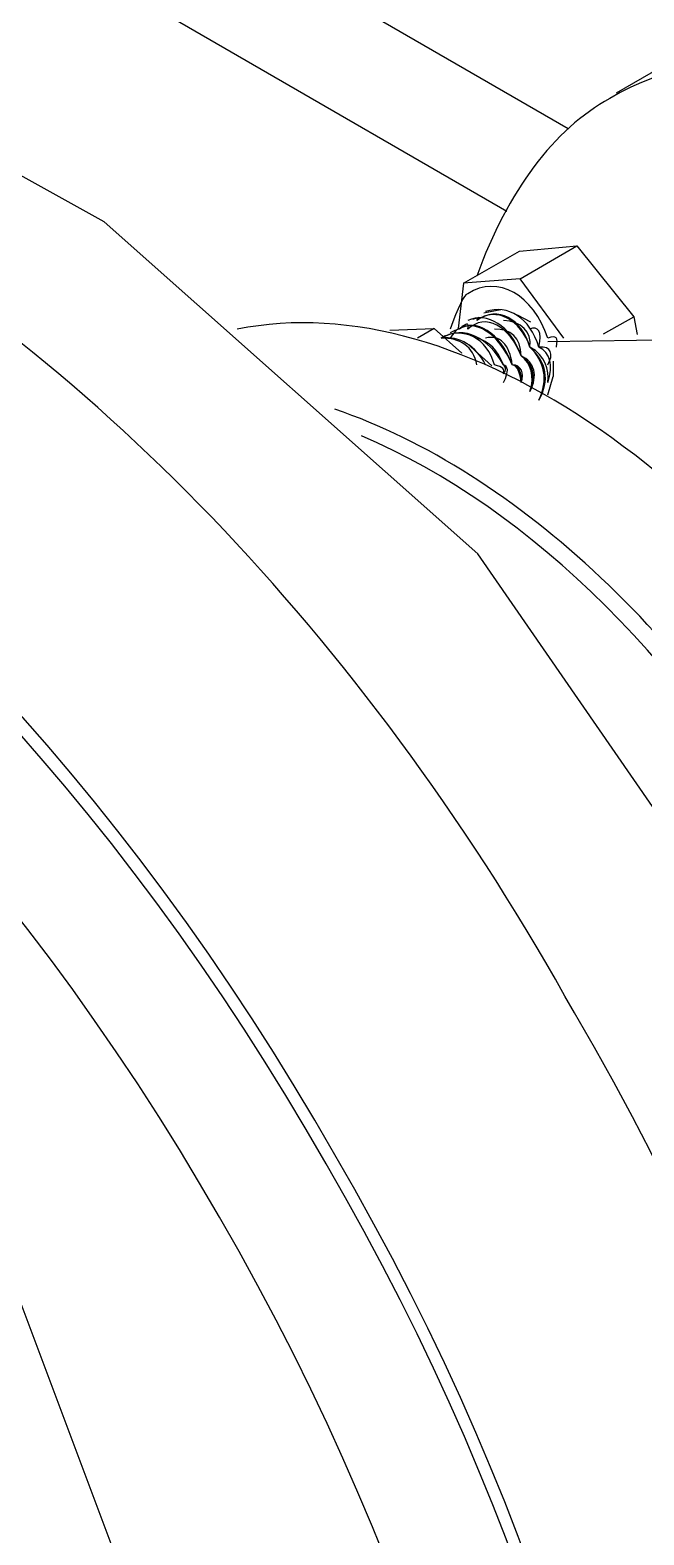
# Model space of a CAD drawing. Header units: inches. Extents: x 0.3 to 33.8, y 15.5 to 37.1.
# Drawn here: x 25.979 to 26.336, y 24.613 to 25.488 of the extents above; entities that cross this region are included whole.
import ezdxf

# ---------------------------------------------------------------- set-up
doc = ezdxf.new("R2010")
doc.units = ezdxf.units.IN
doc.header["$MEASUREMENT"] = 0

# ---------------------------------------------------------------- blocks, each defined once
blk = doc.blocks.new('60298_1')
at = {"transparency": 33554687}
for points in [[(25.79613, 25.71712), (26.29188, 25.43103)], [(25.77444, 25.66135), (26.25625, 25.383)], [(26.2986, 23.87871), (26.41633, 23.97476), (26.49741, 24.09818), (26.54234, 24.23348), (26.55835, 24.37446), (26.52117, 24.65952), (26.41014, 24.93683), (26.23921, 25.18367), (26.0218, 25.37681), (25.89786, 25.44549), (25.76308, 25.49042), (25.619, 25.50281), (25.47182, 25.47389)], [(26.38174, 25.48732), (26.31977, 25.45168)], [(26.23095, 25.34118), (26.26348, 25.35976)], [(26.26348, 25.35976), (26.29704, 25.36286)], [(26.26399, 25.34376), (26.29704, 25.36286)], [(26.29704, 25.36286), (26.3301, 25.32155)], [(26.23095, 25.34118), (26.22785, 25.31484)], [(26.26399, 25.34376), (26.23095, 25.34118)], [(26.2893, 25.30915), (26.26399, 25.34376)], [(26.25057, 25.32517), (26.24282, 25.32361)], [(26.25264, 25.32568), (26.24437, 25.32413)], [(26.24437, 25.32413), (26.24437, 25.32413)], [(26.18808, 25.3138), (26.2139, 25.31484)], [(26.2139, 25.31484), (26.20409, 25.30915)], [(26.2139, 25.31484), (26.22991, 25.30038)], [(26.22836, 25.31535), (26.22836, 25.31535)], [(26.23301, 25.31742), (26.22991, 25.31587)], [(26.23146, 25.3169), (26.23146, 25.3169)], [(26.23301, 25.31794), (26.23301, 25.31794)], [(26.23456, 25.31897), (26.23456, 25.31897)], [(26.23921, 25.32103), (26.23611, 25.32)], [(26.23766, 25.32052), (26.23766, 25.32052)], [(26.23972, 25.32155), (26.23972, 25.32155)], [(26.24127, 25.32258), (26.24127, 25.32258)], [(26.27019, 25.31845), (26.26245, 25.32258)], [(26.31253, 25.31174), (26.3301, 25.32155)], [(26.3301, 25.32155), (26.33216, 25.31122)], [(26.2201, 25.31019), (26.2201, 25.31019)], [(26.22216, 25.31174), (26.22216, 25.31174)], [(26.2263, 25.3138), (26.2232, 25.31225)], [(26.22475, 25.31329), (26.22475, 25.31329)], [(26.22681, 25.3138), (26.22681, 25.3138)], [(26.24747, 25.29315), (26.23301, 25.30606)], [(26.68022, 24.86918), (26.64665, 25.03081), (26.55731, 25.17954), (26.43079, 25.28334), (26.35747, 25.30812), (26.28, 25.30709)], [(26.23043, 25.30038), (26.23043, 25.30038)], [(26.2831, 25.29573), (26.2831, 25.28695)], [(26.28, 25.27611), (26.2831, 25.28695)]]:
    blk.add_lwpolyline(points, dxfattribs=at)
at = {"color": 21, "transparency": 33554687}
blk.add_lwpolyline([(25.67374, 25.54516), (27.47962, 20.73481), (27.65985, 20.73481)], dxfattribs=at)
at = {"transparency": 33554687}
for points, knots in [([(26.83772, 24.74627), (26.88902, 24.85989), (26.86177, 25.03387), (26.77059, 25.19038), (26.64622, 25.4072), (26.44449, 25.52367), (26.31615, 25.44859), (26.2837, 25.43084), (26.25668, 25.39491), (26.23869, 25.3453)], [0, 0, 0, 0, 1, 1, 1, 2, 2, 2, 3, 3, 3, 3]), ([(26.07344, 23.75993), (26.10415, 23.77134), (26.13181, 23.78229), (26.15607, 23.79608), (26.40619, 23.94071), (26.40619, 24.40658), (26.15607, 24.83406), (25.90849, 25.26862), (25.50503, 25.50156), (25.25235, 25.35563), (25.23065, 25.34314), (25.20734, 25.32467), (25.18522, 25.29883)], [0, 0, 0, 0, 1, 1, 1, 2, 2, 2, 3, 3, 3, 4, 4, 4, 4]), ([(26.1509, 23.80641), (26.39647, 23.94955), (26.39647, 24.40896), (26.1509, 24.8289), (25.90569, 25.25902), (25.50783, 25.48872), (25.25752, 25.3453)], [0, 0, 0, 0, 1, 1, 1, 2, 2, 2, 2]), ([(26.2955, 23.87871), (26.54779, 24.02246), (26.54779, 24.48834), (26.2955, 24.91669), (26.17944, 25.12634), (26.01736, 25.29743), (25.84622, 25.39178)], [0, 0, 0, 0, 1, 1, 1, 2, 2, 2, 2]), ([(25.8204, 23.73928), (25.92507, 23.71948), (26.01564, 23.72968), (26.08893, 23.77026), (26.33452, 23.91378), (26.33452, 24.37319), (26.08893, 24.79791), (25.84373, 25.22325), (25.44588, 25.45295), (25.19555, 25.30915), (25.09833, 25.25229), (25.03449, 25.13414), (25.0148, 24.97349)], [0, 0, 0, 0, 1, 1, 1, 2, 2, 2, 3, 3, 3, 4, 4, 4, 4]), ([(26.28517, 25.30399), (26.28589, 25.30982), (26.28535, 25.31079), (26.28, 25.30915), (26.27184, 25.3342), (26.25082, 25.34634), (26.23353, 25.33498), (26.23118, 25.335), (26.22767, 25.32639), (26.2232, 25.31432)], [0, 0, 0, 0, 1, 1, 1, 2, 2, 2, 3, 3, 3, 3]), ([(26.27484, 25.27301), (26.28143, 25.28463), (26.27927, 25.29546), (26.26967, 25.30399), (26.26496, 25.32025), (26.25095, 25.32834), (26.23869, 25.31949)], [0, 0, 0, 0, 1, 1, 1, 2, 2, 2, 2]), ([(26.27484, 25.27301), (26.28048, 25.28494), (26.27826, 25.29536), (26.26967, 25.30399), (26.26416, 25.31979), (26.25015, 25.32788), (26.23869, 25.31949), (26.24056, 25.32235), (26.23971, 25.32165), (26.23869, 25.31949)], [0, 0, 0, 0, 1, 1, 1, 2, 2, 2, 3, 3, 3, 3]), ([(26.28, 25.28334), (26.28356, 25.29342), (26.28138, 25.30078), (26.27484, 25.30399), (26.26961, 25.32117), (26.25692, 25.32879), (26.24385, 25.32465)], [0, 0, 0, 0, 1, 1, 1, 2, 2, 2, 2]), ([(26.57436, 24.59651), (26.62387, 24.7068), (26.59661, 24.88078), (26.50206, 25.03546), (26.39812, 25.22458), (26.2299, 25.34096), (26.09926, 25.31432)], [0, 0, 0, 0, 1, 1, 1, 2, 2, 2, 2]), ([(26.26451, 25.28334), (26.26408, 25.28897), (26.26229, 25.29331), (26.25935, 25.29366), (26.25128, 25.31236), (26.23728, 25.32045), (26.22836, 25.31432), (26.22769, 25.31491), (26.22683, 25.31422), (26.2232, 25.30915)], [0, 0, 0, 0, 1, 1, 1, 2, 2, 2, 3, 3, 3, 3]), ([(26.26967, 25.27817), (26.27254, 25.28709), (26.27024, 25.2944), (26.26451, 25.29883), (26.25772, 25.31608), (26.24371, 25.32416), (26.23353, 25.31432), (26.23413, 25.31863), (26.23327, 25.31794), (26.22836, 25.31432)], [0, 0, 0, 0, 1, 1, 1, 2, 2, 2, 3, 3, 3, 3]), ([(26.26451, 25.28334), (26.26517, 25.28874), (26.26328, 25.29344), (26.25935, 25.29366), (26.25209, 25.31282), (26.23808, 25.32091), (26.22836, 25.31432)], [0, 0, 0, 0, 1, 1, 1, 2, 2, 2, 2]), ([(26.26967, 25.27817), (26.27356, 25.28684), (26.27124, 25.29453), (26.26451, 25.29883), (26.25852, 25.31654), (26.24452, 25.32463), (26.23353, 25.31949)], [0, 0, 0, 0, 1, 1, 1, 2, 2, 2, 2]), ([(26.26967, 25.27817), (26.27439, 25.2873), (26.27243, 25.29513), (26.26451, 25.29883), (26.26421, 25.30936), (26.25842, 25.31497), (26.24902, 25.31432)], [0, 0, 0, 0, 1, 1, 1, 2, 2, 2, 2]), ([(26.28, 25.28334), (26.28083, 25.29102), (26.27887, 25.29884), (26.26967, 25.30399), (26.27065, 25.31308), (26.26486, 25.31868), (26.25418, 25.31949)], [0, 0, 0, 0, 1, 1, 1, 2, 2, 2, 2]), ([(26.28, 25.29366), (26.28356, 25.2999), (26.28218, 25.30455), (26.27484, 25.30399), (26.27725, 25.31309), (26.27391, 25.31661), (26.26967, 25.31432)], [0, 0, 0, 0, 1, 1, 1, 2, 2, 2, 2]), ([(26.25418, 25.2885), (26.255, 25.29092), (26.25427, 25.29232), (26.24902, 25.29366), (26.24485, 25.30865), (26.23083, 25.31673), (26.21804, 25.30915), (26.22154, 25.31136), (26.22092, 25.31091), (26.21804, 25.30915)], [0, 0, 0, 0, 1, 1, 1, 2, 2, 2, 3, 3, 3, 3]), ([(26.25418, 25.2885), (26.25618, 25.29066), (26.25529, 25.29243), (26.25418, 25.29366), (26.24565, 25.30911), (26.23164, 25.31719), (26.21804, 25.30915)], [0, 0, 0, 0, 1, 1, 1, 2, 2, 2, 2]), ([(26.25418, 25.28334), (26.25779, 25.29034), (26.25671, 25.29262), (26.25418, 25.29366), (26.25134, 25.30193), (26.24555, 25.30753), (26.23869, 25.30915)], [0, 0, 0, 0, 1, 1, 1, 2, 2, 2, 2]), ([(26.26451, 25.28334), (26.2665, 25.28852), (26.26467, 25.29371), (26.25935, 25.29366), (26.25778, 25.30565), (26.25198, 25.31125), (26.24385, 25.30915)], [0, 0, 0, 0, 1, 1, 1, 2, 2, 2, 2]), ([(26.52788, 24.62233), (26.55087, 24.73105), (26.51805, 24.87337), (26.44009, 24.99931), (26.36868, 25.1321), (26.26183, 25.23168), (26.15607, 25.26784)], [0, 0, 0, 0, 1, 1, 1, 2, 2, 2, 2]), ([(26.52271, 24.64299), (26.53666, 24.74867), (26.50305, 24.87893), (26.42976, 24.99415), (26.36598, 25.11633), (26.26998, 25.21056), (26.17156, 25.25235)], [0, 0, 0, 0, 1, 1, 1, 2, 2, 2, 2])]:
    blk.add_open_spline(points, degree=3, knots=knots, dxfattribs=at)
for points in [[(26.24385, 25.29366), (26.23821, 25.30458), (26.22858, 25.31071), (26.21804, 25.30915)], [(26.23869, 25.29366), (26.23703, 25.30406), (26.2285, 25.30957), (26.21804, 25.30915)]]:
    blk.add_open_spline(points, degree=3, dxfattribs=at)

msp = doc.modelspace()

# ---------------------------------------------------------------- block references
msp.add_blockref('60298_1', (0, 0))

doc.saveas('drawing.dxf')
